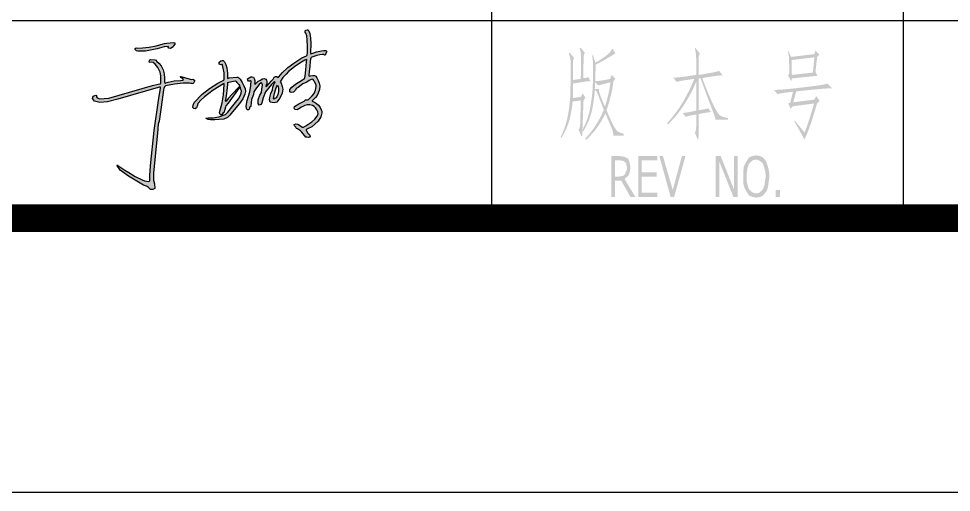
# Model space of a CAD drawing. Header units: millimetres. Extents: x 2630 to 3503, y 1668 to 1965.
# Drawn here: x 2952.71 to 2986.71, y 1668.29 to 1685.57 of the extents above; entities that cross this region are included whole.
import ezdxf

# ---------------------------------------------------------------- set-up
doc = ezdxf.new("R2010")
doc.units = ezdxf.units.MM

# ---------------------------------------------------------------- blocks, each defined once
blk = doc.blocks.new('yujiaqing')
h = blk.add_hatch(color=256)
h.paths.add_polyline_path([(534.9, 536.5), (542.5, 541.3), (546.3, 541.4), (549, 540.4), (551, 537.5), (552.6, 532.7), (552.8, 527.6), (552, 524.7), (553.5, 523.8), (555.5, 526.1), (560.3, 530.9), (564.8, 532.5), (571.4, 536.9), (575.6, 537.2), (579.1, 535.5), (580.9, 533.3), (581.5, 530.1), (581.3, 524), (580.3, 522), (579.5, 519.2), (580, 518), (581.3, 518.9), (593.3, 531.6), (597, 536), (599.5, 540.8), (602.5, 542.3), (606.1, 542), (609, 539.6), (611.2, 541.7), (618.9, 551), (633, 564.1), (647.2, 574.7), (666.9, 587.4), (678.4, 593), (679.4, 594), (679.7, 595.9), (680.4, 599.5), (680.5, 614.3), (680, 631.4), (679.2, 641), (676.6, 647.9), (675.1, 650.1), (675.1, 653.2), (676.2, 655.2), (679.4, 655.7), (682.4, 655.9), (684, 652.5), (686, 646.9), (688.2, 635.4), (688.7, 623.7), (688.2, 598.9), (689, 597.6), (695.7, 600.3), (702.7, 602.6), (714.6, 604.6), (720.5, 605.6), (725, 605.8), (726.9, 603.8), (727.7, 602.2), (725.5, 601), (725, 598.7), (724.2, 596.8), (723.9, 594.7), (722.1, 594.6), (719.8, 595.8), (716.9, 595.8), (710.9, 594.7), (703.3, 593.1), (695.9, 591.3), (691.1, 589.3), (689.7, 588.3), (688.4, 587), (688, 584.8), (687.1, 578.9), (685.9, 567.4), (684.7, 553.8), (684.1, 545.8), (683.9, 544.1), (685.3, 542.8), (688.1, 543.7), (693.3, 544.9), (697.3, 544.6), (700.8, 543.3), (703.1, 538.9), (706.6, 532.9), (709, 526.2), (710.3, 519.3), (709.5, 510.7), (706.7, 502), (703.7, 496.2), (699.6, 491.2), (693.6, 485.2), (691.6, 483), (691.6, 482.1), (693.4, 481.4), (697.2, 479.8), (702.6, 476.6), (707, 472.3), (711.3, 466.7), (713.9, 461.1), (715.7, 457.7), (715.6, 453.8), (713.1, 444.7), (706.4, 434), (698.7, 426.8), (690.7, 420.1), (680.9, 414.8), (678.7, 414), (677.9, 413.6), (676.9, 412.9), (677.1, 411.6), (677.8, 410), (681.6, 404.9), (686.2, 399.8), (686.7, 397.1), (685, 395), (682.8, 394.4), (679, 394.5), (676.6, 395), (673.5, 398.9), (666.5, 407.1), (663.2, 410.3), (655.9, 414.8), (653.7, 415.9), (652.2, 419.3), (648.7, 422.2), (648, 425.3), (652.4, 427.6), (657.4, 426.7), (663.5, 422.3), (667.3, 419.1), (670.5, 419.1), (676.6, 422.3), (691.4, 432), (698.7, 438.7), (703.7, 446), (706.6, 451.5), (705.3, 456.7), (703, 461.2), (699.9, 466.2), (697.1, 469.2), (692.3, 471.7), (686.1, 473.2), (679.8, 473.3), (673.7, 471.6), (665.6, 467.7), (659.1, 463.4), (655.6, 461.2), (649.4, 462.1), (648.3, 465.2), (648.8, 469.1), (659.6, 476.1), (672.6, 482.6), (675.6, 485.3), (680.8, 485.6), (682.7, 486.7), (691.7, 495.1), (696.7, 501.3), (699.9, 508.8), (701.2, 517.8), (701.4, 522.2), (697.8, 529.1), (695.8, 532.7), (694, 535), (691.9, 535.7), (689.5, 535.4), (684.4, 532.9), (678.8, 528.9), (668.9, 524.6), (657.6, 515.6), (653.2, 513), (651.6, 508.8), (646.1, 504), (640.6, 503.5), (637.7, 505.5), (637.4, 510.6), (642.4, 516.8), (651.7, 523.4), (668.4, 534.5), (673.2, 537.2), (674.9, 542.8), (676.7, 558.4), (678.3, 577.7), (679.1, 583.7), (674.1, 582.1), (662.2, 574.9), (648.7, 565.7), (634.2, 554.2), (628.5, 548.4), (620.9, 540.1), (614.8, 531.1), (614.4, 529.4), (616.3, 526.2), (619, 517.8), (620.7, 511.6), (618.6, 501.6), (613.2, 489.5), (606.4, 480.2), (599.9, 478.2), (590, 480.3), (588.2, 485.6), (588.8, 491.5), (591.7, 501.1), (595.1, 509.8), (596.3, 516.6), (599.8, 525), (601.9, 528), (600.5, 530.5), (593.2, 522.9), (585.5, 514.3), (578.1, 505.5), (572.4, 490.9), (569.2, 478.7), (567.6, 474.3), (563.4, 473), (560.3, 476.4), (560.6, 485.4), (564.7, 496.7), (568.6, 503.8), (569.8, 511.5), (570.9, 522), (569.5, 526.1), (568.2, 526.8), (562.8, 522.9), (556.4, 515.1), (550.4, 505.3), (549.1, 498.4), (544.7, 486.1), (543.5, 479), (542.6, 469.6), (539.7, 468), (539.4, 464.7), (537.6, 461.7), (533.7, 461.5), (532.5, 464.4), (531.5, 470.1), (533.6, 484.2), (540.2, 505.2), (542.9, 520.1), (543, 524.7), (543.6, 529.1), (543, 531.8), (541.5, 532), (539.9, 530.8), (537.3, 531.1), (535.5, 533.8)])
h.paths.add_polyline_path([(608, 521.4), (609.3, 517.6), (610.4, 513.3), (610.4, 506.1), (608.6, 498.8), (605.9, 493.3), (604.7, 490.7), (601.1, 488.5), (599.1, 487.5), (598.3, 488.2), (598.8, 493.5), (600, 500.9), (602.6, 510.1), (604.9, 517.5)], flags=16)
h = blk.add_hatch(color=256)
h.dxf.hatch_style = 1
h.paths.add_polyline_path([(157.6, 489), (162.9, 482), (176, 479.1), (194.8, 480.8), (219.9, 487.3), (317.8, 515.3), (321, 516.6), (323.1, 516.3), (323, 514), (318.8, 484.4), (307.6, 411.3), (299.1, 325.3), (297.3, 301.9), (297.2, 289.4), (296.3, 287.9), (293.8, 286.9), (289, 287.9), (284, 288.7), (278.8, 291.1), (261.5, 299.6), (246.4, 308.9), (236.7, 314.8), (224.1, 322.8), (219.8, 325.8), (218.4, 327.2), (217.3, 326.3), (218.2, 325), (220.2, 321.6), (222.6, 318.8), (225.5, 315), (231.3, 310.5), (245.7, 299.8), (282.2, 278.1), (289, 275.5), (294.4, 272.1), (299.1, 267.6), (304.3, 267.6), (309.4, 270.3), (309, 281.5), (306.4, 290.1), (306.4, 308.2), (315.6, 404.2), (317.8, 426.1), (319.7, 434.1), (325.1, 467.8), (330.5, 510.1), (331.1, 513.6), (333, 517), (335.4, 519.4), (357, 523.4), (378.2, 525.8), (394, 525.9), (397.3, 525.5), (399.9, 525.5), (402.7, 524.3), (405.6, 531), (406.2, 533.5), (402.1, 535.8), (398.9, 535.4), (373, 542.3), (371.6, 542.2), (372.5, 538.9), (374.1, 539), (377.6, 536.6), (379.1, 534.9), (376.9, 533.7), (372, 533), (356.1, 531.8), (341.9, 528.8), (336.5, 527.2), (334.4, 526.4), (333.5, 527.2), (332.8, 528.6), (333, 538.1), (332.5, 548.8), (329.5, 558.2), (325, 568), (319.2, 574.6), (314.5, 579), (311.7, 582.3), (309.6, 582.8), (299.5, 583.7), (297.1, 582.8), (295.6, 579.4), (296.5, 576.7), (300.4, 577), (305.4, 576.3), (310, 572.1), (316.8, 564.1), (322.1, 552.9), (323.9, 544.2), (324.1, 534), (324.3, 526.7), (323.3, 524.4), (317.9, 523.5), (303.9, 520.6), (197.9, 489.5), (186.6, 488.7), (175.7, 488.3), (169, 490.2), (168, 493.3), (167.5, 496.5), (166.1, 497.4), (160, 494.3)])
h.paths.add_polyline_path([(261.5, 610.7), (261.7, 608.4), (265.3, 604.4), (268.3, 603.9), (287.1, 604.1), (314.9, 609.7), (332.5, 614.2), (342.4, 615.5), (342.3, 613.4), (343.3, 611.5), (347.2, 610.7), (354.3, 614.2), (354.8, 616.7), (358.5, 621), (358, 624.1), (355.2, 624.8), (339, 623.3), (332.7, 622.4), (312.4, 616.7), (295.9, 613.7), (279.3, 612), (266.6, 611.2), (264.3, 611.9)])
h = blk.add_hatch(color=256)
h.paths.add_polyline_path([(402.1, 467), (404.5, 464.3), (407.3, 463.8), (410.8, 465.9), (413.2, 472.6), (414.4, 476.9), (421.9, 485.6), (430, 493.2), (451, 508.8), (476, 524.8), (478, 525), (478.4, 523.1), (476.1, 498.1), (472.8, 478.1), (466.5, 454.5), (467.1, 451.2), (470.3, 448.9), (472.3, 448.9), (474.2, 451.9), (476.2, 455.8), (476.9, 454.7), (478.2, 455.8), (478.5, 459.8), (479.8, 462.2), (481.1, 467.7), (482.3, 471.1), (487.8, 477.8), (514.7, 514.9), (516.8, 516.3), (517.5, 516), (517.8, 514.7), (518.9, 511), (520, 507.4), (519.6, 502), (517.8, 497.3), (512.6, 487.7), (505.7, 479), (486.9, 455.5), (481, 450), (465, 444.7), (451.4, 441.6), (439.4, 442.1), (433.6, 441.1), (434.3, 439.9), (439.4, 438), (444.9, 436.8), (455.4, 436.8), (465.8, 438), (477.1, 438.7), (486.2, 442.4), (491.8, 448.7), (498.1, 456.7), (515.1, 476.8), (523.3, 488.2), (528.2, 499.4), (529.5, 506), (529.1, 512.2), (526.1, 519.3), (522.1, 527.9), (516.6, 536.3), (513.7, 539.1), (511.1, 540.5), (509.1, 540.8), (490.3, 538.8), (486.9, 537.9), (486.3, 538.9), (486.4, 541.6), (485.9, 550.3), (484.3, 563.8), (482.4, 571.9), (479.2, 577.7), (475.2, 580.9), (473.2, 581.1), (470.3, 580.6), (466.1, 577.4), (465.7, 575.2), (466, 572.3), (468.5, 571.3), (470.8, 570.9), (472.4, 572.5), (473.9, 571.1), (475.9, 562.3), (477.7, 551.1), (478.3, 536.1), (477.5, 533.8), (475.9, 533), (462.5, 526.1), (442.2, 513), (424.7, 499.1), (404.9, 479), (402.7, 472.6)])
h.paths.add_polyline_path([(481.4, 482.1), (482.2, 481.6), (483.6, 482.9), (488, 489), (497.2, 499.8), (513.4, 516.8), (515, 518.8), (515.2, 520.4), (513.5, 523.1), (509, 527.6), (507.1, 530.3), (505.4, 531.8), (501, 531), (489.2, 528.9), (487.3, 527.6), (486.7, 523.1), (485.4, 508.5), (483.8, 495.3), (482.1, 486.3)], flags=16)
for points in [[(534.9, 536.5), (542.5, 541.3), (546.3, 541.4), (549, 540.4), (551, 537.5), (552.6, 532.7), (552.8, 527.6), (552, 524.7), (553.5, 523.8), (555.5, 526.1), (560.3, 530.9), (564.8, 532.5), (571.4, 536.9), (575.6, 537.2), (579.1, 535.5), (580.9, 533.3), (581.5, 530.1), (581.3, 524), (580.3, 522), (579.5, 519.2), (580, 518), (581.3, 518.9), (593.3, 531.6), (597, 536), (599.5, 540.8), (602.5, 542.3), (606.1, 542), (609, 539.6), (611.2, 541.7), (618.9, 551), (633, 564.1), (647.2, 574.7), (666.9, 587.4), (678.4, 593), (679.4, 594), (679.7, 595.9), (680.4, 599.5), (680.5, 614.3), (680, 631.4), (679.2, 641), (676.6, 647.9), (675.1, 650.1), (675.1, 653.2), (676.2, 655.2), (679.4, 655.7), (682.4, 655.9), (684, 652.5), (686, 646.9), (688.2, 635.4), (688.7, 623.7), (688.2, 598.9), (689, 597.6), (695.7, 600.3), (702.7, 602.6), (714.6, 604.6), (720.5, 605.6), (725, 605.8), (726.9, 603.8), (727.7, 602.2), (725.5, 601), (725, 598.7), (724.2, 596.8), (723.9, 594.7), (722.1, 594.6), (719.8, 595.8), (716.9, 595.8), (710.9, 594.7), (703.3, 593.1), (695.9, 591.3), (691.1, 589.3), (689.7, 588.3), (688.4, 587), (688, 584.8), (687.1, 578.9), (685.9, 567.4), (684.7, 553.8), (684.1, 545.8), (683.9, 544.1), (685.3, 542.8), (688.1, 543.7), (693.3, 544.9), (697.3, 544.6), (700.8, 543.3), (703.1, 538.9), (706.6, 532.9), (709, 526.2), (710.3, 519.3), (709.5, 510.7), (706.7, 502), (703.7, 496.2), (699.6, 491.2), (693.6, 485.2), (691.6, 483), (691.6, 482.1), (693.4, 481.4), (697.2, 479.8), (702.6, 476.6), (707, 472.3), (711.3, 466.7), (713.9, 461.1), (715.7, 457.7), (715.6, 453.8), (713.1, 444.7), (706.4, 434), (698.7, 426.8), (690.7, 420.1), (680.9, 414.8), (678.7, 414), (677.9, 413.6), (676.9, 412.9), (677.1, 411.6), (677.8, 410), (681.6, 404.9), (686.2, 399.8), (686.7, 397.1), (685, 395), (682.8, 394.4), (679, 394.5), (676.6, 395), (673.5, 398.9), (666.5, 407.1), (663.2, 410.3), (655.9, 414.8), (653.7, 415.9), (652.2, 419.3), (648.7, 422.2), (648, 425.3), (652.4, 427.6), (657.4, 426.7), (663.5, 422.3), (667.3, 419.1), (670.5, 419.1), (676.6, 422.3), (691.4, 432), (698.7, 438.7), (703.7, 446), (706.6, 451.5), (705.3, 456.7), (703, 461.2), (699.9, 466.2), (697.1, 469.2), (692.3, 471.7), (686.1, 473.2), (679.8, 473.3), (673.7, 471.6), (665.6, 467.7), (659.1, 463.4), (655.6, 461.2), (649.4, 462.1), (648.3, 465.2), (648.8, 469.1), (659.6, 476.1), (672.6, 482.6), (675.6, 485.3), (680.8, 485.6), (682.7, 486.7), (691.7, 495.1), (696.7, 501.3), (699.9, 508.8), (701.2, 517.8), (701.4, 522.2), (697.8, 529.1), (695.8, 532.7), (694, 535), (691.9, 535.7), (689.5, 535.4), (684.4, 532.9), (678.8, 528.9), (668.9, 524.6), (657.6, 515.6), (653.2, 513), (651.6, 508.8), (646.1, 504), (640.6, 503.5), (637.7, 505.5), (637.4, 510.6), (642.4, 516.8), (651.7, 523.4), (668.4, 534.5), (673.2, 537.2), (674.9, 542.8), (676.7, 558.4), (678.3, 577.7), (679.1, 583.7), (674.1, 582.1), (662.2, 574.9), (648.7, 565.7), (634.2, 554.2), (628.5, 548.4), (620.9, 540.1), (614.8, 531.1), (614.4, 529.4), (616.3, 526.2), (619, 517.8), (620.7, 511.6), (618.6, 501.6), (613.2, 489.5), (606.4, 480.2), (599.9, 478.2), (590, 480.3), (588.2, 485.6), (588.8, 491.5), (591.7, 501.1), (595.1, 509.8), (596.3, 516.6), (599.8, 525), (601.9, 528), (600.5, 530.5), (593.2, 522.9), (585.5, 514.3), (578.1, 505.5), (572.4, 490.9), (569.2, 478.7), (567.6, 474.3), (563.4, 473), (560.3, 476.4), (560.6, 485.4), (564.7, 496.7), (568.6, 503.8), (569.8, 511.5), (570.9, 522), (569.5, 526.1), (568.2, 526.8), (562.8, 522.9), (556.4, 515.1), (550.4, 505.3), (549.1, 498.4), (544.7, 486.1), (543.5, 479), (542.6, 469.6), (539.7, 468), (539.4, 464.7), (537.6, 461.7), (533.7, 461.5), (532.5, 464.4), (531.5, 470.1), (533.6, 484.2), (540.2, 505.2), (542.9, 520.1), (543, 524.7), (543.6, 529.1), (543, 531.8), (541.5, 532), (539.9, 530.8), (537.3, 531.1), (535.5, 533.8), (534.9, 536.5)], [(264.3, 611.9), (266.6, 611.2), (279.3, 612), (295.9, 613.7), (312.4, 616.7), (332.7, 622.4), (339, 623.3), (355.2, 624.8), (358, 624.1), (358.5, 621), (354.8, 616.7), (354.3, 614.2), (347.2, 610.7), (343.3, 611.5), (342.3, 613.4), (342.4, 615.5), (332.5, 614.2), (314.9, 609.7), (287.1, 604.1), (268.3, 603.9), (265.3, 604.4), (261.7, 608.4), (261.5, 610.7), (264.3, 611.9)], [(299.5, 583.7), (309.6, 582.8), (311.7, 582.3), (314.5, 579), (319.2, 574.6), (325, 568), (329.5, 558.2), (332.5, 548.8), (333, 538.1), (332.8, 528.6), (333.5, 527.2), (334.4, 526.4), (336.5, 527.2), (341.9, 528.8), (356.1, 531.8), (372, 533), (376.9, 533.7), (379.1, 534.9), (377.6, 536.6), (374.1, 539), (372.5, 538.9), (371.6, 542.2), (373, 542.3), (398.9, 535.4), (402.1, 535.8), (406.2, 533.5), (405.6, 531), (402.7, 524.3), (399.9, 525.5), (397.3, 525.5), (394, 525.9), (378.2, 525.8), (357, 523.4), (335.4, 519.4), (333, 517), (331.1, 513.6), (330.5, 510.1), (325.1, 467.8), (319.7, 434.1), (317.8, 426.1), (315.6, 404.2), (306.4, 308.2), (306.4, 290.1), (309, 281.5), (309.4, 270.3), (304.3, 267.6), (299.1, 267.6), (294.4, 272.1), (289, 275.5), (282.2, 278.1), (245.7, 299.8), (231.3, 310.5), (225.5, 315), (222.6, 318.8), (220.2, 321.6), (218.2, 325), (217.3, 326.3), (218.4, 327.2), (219.8, 325.8), (224.1, 322.8), (236.7, 314.8), (246.4, 308.9), (261.5, 299.6), (278.8, 291.1), (284, 288.7), (289, 287.9), (293.8, 286.9), (296.3, 287.9), (297.2, 289.4), (297.3, 301.9), (299.1, 325.3), (307.6, 411.3), (318.8, 484.4), (323, 514), (323.1, 516.3), (321, 516.6), (317.8, 515.3), (219.9, 487.3), (194.8, 480.8), (176, 479.1), (162.9, 482), (157.6, 489), (160, 494.3), (166.1, 497.4), (167.5, 496.5), (168, 493.3), (169, 490.2), (175.7, 488.3), (186.6, 488.7), (197.9, 489.5), (303.9, 520.6), (317.9, 523.5), (323.3, 524.4), (324.3, 526.7), (324.1, 534), (323.9, 544.2), (322.1, 552.9), (316.8, 564.1), (310, 572.1), (305.4, 576.3), (300.4, 577), (296.5, 576.7), (295.6, 579.4), (297.1, 582.8), (299.5, 583.7)], [(475.2, 580.9), (479.2, 577.7), (482.4, 571.9), (484.3, 563.8), (485.9, 550.3), (486.4, 541.6), (486.3, 538.9), (486.9, 537.9), (490.3, 538.8), (509.1, 540.8), (511.1, 540.5), (513.7, 539.1), (516.6, 536.3), (522.1, 527.9), (526.1, 519.3), (529.1, 512.2), (529.5, 506), (528.2, 499.4), (523.3, 488.2), (515.1, 476.8), (498.1, 456.7), (491.8, 448.7), (486.2, 442.4), (477.1, 438.7), (465.8, 438), (455.4, 436.8), (444.9, 436.8), (439.4, 438), (434.3, 439.9), (433.6, 441.1), (439.4, 442.1), (451.4, 441.6), (465, 444.7), (481, 450), (486.9, 455.5), (505.7, 479), (512.6, 487.7), (517.8, 497.3), (519.6, 502), (520, 507.4), (518.9, 511), (517.8, 514.7), (517.5, 516), (516.8, 516.3), (514.7, 514.9), (487.8, 477.8), (482.3, 471.1), (481.1, 467.7), (479.8, 462.2), (478.5, 459.8), (478.2, 455.8), (476.9, 454.7), (476.2, 455.8), (474.2, 451.9), (472.3, 448.9), (470.3, 448.9), (467.1, 451.2), (466.5, 454.5), (472.8, 478.1), (476.1, 498.1), (478.4, 523.1), (478, 525), (476, 524.8), (451, 508.8), (430, 493.2), (421.9, 485.6), (414.4, 476.9), (413.2, 472.6), (410.8, 465.9), (407.3, 463.8), (404.5, 464.3), (402.1, 467), (402.7, 472.6), (404.9, 479), (424.7, 499.1), (442.2, 513), (462.5, 526.1), (475.9, 533), (477.5, 533.8), (478.3, 536.1), (477.7, 551.1), (475.9, 562.3), (473.9, 571.1), (472.4, 572.5), (470.8, 570.9), (468.5, 571.3), (466, 572.3), (465.7, 575.2), (466.1, 577.4), (470.3, 580.6), (473.2, 581.1), (475.2, 580.9)], [(489.2, 528.9), (501, 531), (505.4, 531.8), (507.1, 530.3), (509, 527.6), (513.5, 523.1), (515.2, 520.4), (515, 518.8), (513.4, 516.8), (497.2, 499.8), (488, 489), (483.6, 482.9), (482.2, 481.6), (481.4, 482.1), (482.1, 486.3), (483.8, 495.3), (485.4, 508.5), (486.7, 523.1), (487.3, 527.6), (489.2, 528.9)], [(608, 521.4), (609.3, 517.6), (610.4, 513.3), (610.4, 506.1), (608.6, 498.8), (605.9, 493.3), (604.7, 490.7), (601.1, 488.5), (599.1, 487.5), (598.3, 488.2), (598.8, 493.5), (600, 500.9), (602.6, 510.1), (604.9, 517.5), (608, 521.4)]]:
    blk.add_lwpolyline(points)
blk = doc.blocks.new('tk')
h = blk.add_hatch(color=256)
h.paths.add_polyline_path([(343.373, -282.025), (343.434, -282.017), (343.487, -282.01), (343.532, -282.006), (343.57, -282.003), (343.6, -282.002), (342.97, -281.959), (342.97, -281.417), (342.969, -281.38), (342.971, -281.263), (342.985, -281.19), (343.01, -281.16), (342.84, -280.959), (342.81, -281.002), (342.834, -281.058), (342.86, -281.14), (342.875, -281.226), (342.88, -281.316), (342.88, -281.66), (342.88, -281.666), (342.88, -281.709), (342.879, -281.765), (342.879, -281.833), (342.878, -281.913), (342.877, -282.006), (342.876, -282.111), (342.874, -282.229), (342.872, -282.359), (342.87, -282.502), (342.868, -282.541), (342.86, -282.64), (342.96, -282.617), (342.962, -282.555), (342.965, -282.469), (342.967, -282.381), (342.969, -282.288), (342.969, -282.19), (342.97, -282.088), (343.055, -282.074), (343.146, -282.059), (343.229, -282.045), (343.305, -282.034)])
h.paths.add_polyline_path([(343.521, -281.847), (343.5, -281.864), (343.44, -281.878), (343.34, -281.888), (343.25, -281.917), (342.97, -281.959), (343.6, -282.002)], flags=17)
h.paths.add_polyline_path([(343.35, -281.302), (343.349, -281.175), (343.357, -281.078), (343.374, -281.01), (343.4, -280.974), (343.24, -280.774), (343.21, -280.816), (343.221, -280.844), (343.241, -280.918), (343.255, -281.002), (343.261, -281.098), (343.26, -281.203), (343.25, -281.917), (343.34, -281.888)])
h.paths.add_polyline_path([(343.42, -282.602), (343.32, -282.445), (343.25, -282.574), (342.96, -282.617), (342.86, -282.64), (342.851, -282.735), (342.842, -282.829), (342.831, -282.921), (342.819, -283.01), (342.806, -283.097), (342.792, -283.182), (342.776, -283.265), (342.76, -283.345), (342.748, -283.401), (342.726, -283.486), (342.703, -283.569), (342.677, -283.651), (342.648, -283.733), (342.618, -283.812), (342.584, -283.891), (342.548, -283.969), (342.51, -284.045), (342.54, -284.074), (342.553, -284.052), (342.598, -283.976), (342.64, -283.898), (342.679, -283.821), (342.716, -283.745), (342.748, -283.667), (342.779, -283.59), (342.805, -283.514), (342.829, -283.436), (342.85, -283.359), (342.87, -283.268), (342.889, -283.17), (342.907, -283.077), (342.922, -282.987), (342.934, -282.903), (342.943, -282.822), (342.95, -282.745), (343.25, -282.703), (343.35, -282.703)])
h.paths.add_polyline_path([(343.35, -282.703), (343.25, -282.703), (343.23, -283.517), (343.23, -283.537), (343.222, -283.648), (343.202, -283.723), (343.17, -283.76), (343.27, -284.002), (343.282, -284.02), (343.297, -284.006), (343.306, -283.933), (343.31, -283.802), (343.359, -283.799), (343.31, -283.773)], flags=17)
h.paths.add_polyline_path([(344.426, -281.042), (344.474, -281.011), (344.509, -280.988), (344.399, -280.802), (344.379, -280.845), (344.363, -280.881), (344.325, -280.931), (344.267, -280.99), (344.189, -281.06), (344.187, -281.062), (344.135, -281.102), (344.08, -281.141), (344.024, -281.181), (343.966, -281.219), (343.906, -281.257), (343.844, -281.294), (343.78, -281.331), (343.898, -281.346), (343.96, -281.312), (344.02, -281.278), (344.08, -281.246), (344.137, -281.212), (344.194, -281.178), (344.249, -281.145), (344.285, -281.125), (344.362, -281.08)])
h.paths.add_polyline_path([(343.79, -281.402), (343.835, -281.379), (343.898, -281.346), (343.78, -281.331), (343.7, -281.06), (343.66, -281.074), (343.665, -281.094), (343.678, -281.155), (343.687, -281.233), (343.694, -281.326), (343.698, -281.435), (343.7, -281.56), (343.7, -281.57), (343.699, -281.658), (343.698, -281.748), (343.697, -281.838), (343.695, -281.929), (343.692, -282.021), (343.78, -282.002)])
h.paths.add_polyline_path([(344.509, -281.917), (344.379, -281.773), (344.319, -281.917), (344.286, -281.924), (344.216, -281.94), (344.149, -281.954), (344.083, -281.966), (344.019, -281.976), (343.957, -281.985), (343.896, -281.992), (343.837, -281.998), (343.78, -282.002), (343.692, -282.021), (344.329, -282.045), (344.327, -282.063), (344.316, -282.148), (344.303, -282.233), (344.288, -282.318), (344.271, -282.404), (344.252, -282.49), (344.231, -282.577), (344.209, -282.665), (344.184, -282.753), (344.158, -282.841), (344.13, -282.931), (344.049, -282.941), (344.09, -283.045), (344.062, -283.11), (344.028, -283.185), (343.993, -283.257), (343.957, -283.329), (343.919, -283.4), (343.88, -283.469), (343.839, -283.538), (343.797, -283.605), (343.754, -283.671), (343.709, -283.736), (343.663, -283.8), (343.615, -283.863), (343.566, -283.924), (343.515, -283.985), (343.463, -284.044), (343.41, -284.102), (343.439, -284.145), (343.469, -284.118), (343.523, -284.067), (343.576, -284.014), (343.628, -283.959), (343.678, -283.903), (343.727, -283.845), (343.775, -283.785), (343.821, -283.724), (343.867, -283.661), (343.911, -283.596), (343.954, -283.53), (343.995, -283.462), (344.036, -283.392), (344.075, -283.321), (344.112, -283.248), (344.149, -283.174), (344.235, -283.169), (344.189, -283.059), (344.197, -283.037), (344.227, -282.946), (344.255, -282.856), (344.281, -282.768), (344.306, -282.68), (344.328, -282.592), (344.349, -282.506), (344.369, -282.42), (344.386, -282.335), (344.402, -282.251), (344.416, -282.167), (344.429, -282.085), (344.439, -282.002)])
h.paths.add_polyline_path([(344.142, -282.09), (344.229, -282.069), (344.329, -282.045), (343.77, -282.045), (343.889, -282.16), (343.915, -282.15), (343.953, -282.139), (344.004, -282.125), (344.067, -282.108)], flags=16)
h.paths.add_polyline_path([(343.77, -282.045), (344.329, -282.045), (343.692, -282.021), (343.688, -282.114), (343.684, -282.208), (343.68, -282.302), (343.782, -282.337), (343.822, -282.376), (343.869, -282.474), (343.871, -282.479), (343.894, -282.537), (343.918, -282.602), (343.946, -282.675), (343.977, -282.755), (344.012, -282.844), (344.049, -282.941), (344.13, -282.931), (344.119, -282.909), (344.08, -282.82), (344.045, -282.736), (344.012, -282.657), (343.984, -282.585), (343.959, -282.517), (343.933, -282.441), (343.911, -282.353), (343.909, -282.288), (343.76, -282.288), (343.764, -282.23), (343.768, -282.14)], flags=17)
h.paths.add_polyline_path([(343.752, -282.439), (343.76, -282.345), (343.782, -282.337), (343.68, -282.302), (343.674, -282.372), (343.665, -282.463), (343.655, -282.553), (343.645, -282.643), (343.633, -282.733), (343.618, -282.822), (343.603, -282.911), (343.587, -283), (343.57, -283.088), (343.557, -283.141), (343.533, -283.228), (343.508, -283.313), (343.48, -283.396), (343.451, -283.476), (343.419, -283.554), (343.384, -283.63), (343.349, -283.702), (343.31, -283.773), (343.359, -283.799), (343.403, -283.723), (343.444, -283.647), (343.482, -283.569), (343.517, -283.493), (343.55, -283.415), (343.579, -283.338), (343.605, -283.259), (343.629, -283.181), (343.65, -283.102), (343.658, -283.063), (343.675, -282.977), (343.692, -282.891), (343.707, -282.803), (343.72, -282.713), (343.732, -282.623), (343.743, -282.532)])
h.paths.add_polyline_path([(344.235, -283.169), (344.149, -283.174), (344.161, -283.203), (344.203, -283.306), (344.241, -283.401), (344.277, -283.487), (344.31, -283.564), (344.339, -283.634), (344.366, -283.694), (344.389, -283.745), (344.424, -283.852), (344.438, -283.935), (344.429, -283.988), (344.819, -283.988), (344.819, -283.916), (344.758, -283.904), (344.689, -283.883), (344.632, -283.859), (344.589, -283.831), (344.575, -283.818), (344.531, -283.768), (344.486, -283.701), (344.439, -283.617), (344.434, -283.607), (344.409, -283.56), (344.381, -283.503), (344.35, -283.435), (344.315, -283.356), (344.276, -283.268)])
h.paths.add_polyline_path([(343.359, -283.799), (343.31, -283.802), (343.34, -283.831)], flags=16)
h.paths.add_polyline_path([(347.925, -281.846), (348.005, -281.834), (348.079, -281.824), (348.146, -281.814), (348.208, -281.806), (348.263, -281.8), (348.313, -281.795), (348.357, -281.791), (348.395, -281.788), (348.427, -281.788), (348.287, -281.617), (348.282, -281.625), (348.268, -281.633), (348.243, -281.643), (348.207, -281.653), (348.161, -281.665), (348.105, -281.678), (348.038, -281.691), (347.961, -281.706), (347.873, -281.721), (347.775, -281.738), (347.667, -281.756), (347.547, -281.773), (347.443, -281.776), (347.349, -281.791), (347.26, -281.803), (347.177, -281.816), (347.097, -281.827), (347.024, -281.836), (346.956, -281.846), (346.892, -281.853), (346.833, -281.859), (346.78, -281.864), (346.732, -281.869), (346.689, -281.871), (346.651, -281.873), (346.618, -281.874), (346.747, -282.031), (346.762, -282.024), (346.788, -282.017), (346.824, -282.008), (346.872, -281.999), (346.93, -281.987), (346.999, -281.976), (347.08, -281.962), (347.172, -281.949), (347.274, -281.933), (347.387, -281.917), (347.547, -281.902), (347.617, -281.902), (347.677, -281.888), (347.749, -281.876), (347.84, -281.861)])
h.paths.add_polyline_path([(347.547, -281.259), (347.546, -281.195), (347.551, -281.088), (347.569, -281.024), (347.597, -281.002), (347.427, -280.788), (347.407, -280.831), (347.415, -280.852), (347.433, -280.919), (347.447, -281.002), (347.455, -281.101), (347.457, -281.217), (347.457, -281.775), (347.547, -281.773)])
h.paths.add_polyline_path([(347.547, -281.902), (347.387, -281.917), (347.363, -281.977), (347.457, -282.031), (347.457, -283.074), (347.547, -283.059)])
h.paths.add_polyline_path([(347.457, -282.031), (347.363, -281.977), (347.329, -282.057), (347.295, -282.136), (347.259, -282.215), (347.223, -282.291), (347.187, -282.367), (347.149, -282.441), (347.111, -282.515), (347.071, -282.587), (347.032, -282.658), (346.991, -282.728), (346.951, -282.797), (346.908, -282.864), (346.865, -282.931), (346.823, -282.996), (346.778, -283.06), (346.733, -283.123), (346.687, -283.185), (346.641, -283.245), (346.594, -283.305), (346.546, -283.363), (346.497, -283.42), (346.448, -283.476), (346.398, -283.531), (346.418, -283.588), (346.461, -283.547), (346.511, -283.496), (346.561, -283.446), (346.61, -283.393), (346.658, -283.338), (346.706, -283.283), (346.753, -283.225), (346.8, -283.167), (346.845, -283.107), (346.89, -283.045), (346.936, -282.982), (346.979, -282.918), (347.023, -282.852), (347.065, -282.785), (347.107, -282.715), (347.149, -282.645), (347.189, -282.574), (347.23, -282.501), (347.269, -282.426), (347.308, -282.35), (347.346, -282.272), (347.384, -282.193), (347.42, -282.112)])
h.paths.add_polyline_path([(347.92, -283.137), (347.963, -283.132), (347.997, -283.131), (347.897, -282.988), (347.89, -282.994), (347.861, -283.005), (347.812, -283.017), (347.744, -283.03), (347.656, -283.044), (347.547, -283.059), (347.457, -283.074), (347.379, -283.092), (347.295, -283.11), (347.219, -283.125), (347.152, -283.137), (347.091, -283.147), (347.039, -283.154), (346.994, -283.158), (346.958, -283.16), (347.077, -283.302), (347.078, -283.302), (347.099, -283.292), (347.138, -283.28), (347.193, -283.266), (347.265, -283.251), (347.353, -283.235), (347.457, -283.217), (347.547, -283.203), (347.554, -283.201), (347.646, -283.182), (347.73, -283.167), (347.803, -283.154), (347.867, -283.144)])
h.paths.add_polyline_path([(347.547, -283.203), (347.457, -283.217), (347.457, -283.574), (347.458, -283.653), (347.452, -283.755), (347.435, -283.828), (347.407, -283.873), (347.517, -284.145), (347.523, -284.144), (347.537, -284.106), (347.544, -284.016), (347.547, -283.873)])
h.paths.add_polyline_path([(348.183, -283.062), (348.141, -282.985), (348.096, -282.894), (348.047, -282.788), (348.036, -282.765), (348.009, -282.707), (347.981, -282.644), (347.951, -282.577), (347.92, -282.505), (347.889, -282.429), (347.857, -282.35), (347.822, -282.266), (347.788, -282.178), (347.752, -282.085), (347.715, -281.989), (347.677, -281.888), (347.617, -281.902), (347.639, -281.962), (347.674, -282.06), (347.709, -282.154), (347.743, -282.246), (347.776, -282.335), (347.807, -282.421), (347.838, -282.504), (347.868, -282.584), (347.897, -282.661), (347.925, -282.735), (347.952, -282.806), (347.978, -282.874), (348.003, -282.94), (348.027, -283.002), (348.029, -283.009), (348.081, -283.146), (348.121, -283.254), (348.146, -283.333), (348.158, -283.382), (348.156, -283.402), (348.616, -283.402), (348.616, -283.345), (348.553, -283.334), (348.473, -283.315), (348.406, -283.292), (348.35, -283.265), (348.307, -283.235), (348.277, -283.203), (348.253, -283.173), (348.22, -283.125)])
h.paths.add_polyline_path([(351.944, -281.031), (351.814, -280.888), (351.754, -281.017), (350.915, -281.117), (351.864, -281.131)])
h.paths.add_polyline_path([(351.764, -281.131), (351.864, -281.131), (350.915, -281.117), (350.825, -280.902), (350.805, -280.917), (350.822, -281.012), (350.835, -281.105), (350.842, -281.192), (350.845, -281.273), (350.845, -281.326), (350.847, -281.416), (350.85, -281.508), (350.855, -281.603), (350.853, -281.665), (350.837, -281.751), (350.805, -281.788), (350.944, -281.773), (350.934, -281.231)])
h.paths.add_polyline_path([(351.884, -281.802), (351.804, -281.674), (351.864, -281.131), (351.764, -281.131), (351.714, -281.688), (350.944, -281.773), (350.805, -281.788), (350.905, -281.974), (350.91, -281.981), (350.941, -281.989), (350.944, -281.902)])
h.paths.add_polyline_path([(352.244, -282.088), (352.226, -282.096), (352.204, -282.103), (352.174, -282.111), (352.136, -282.119), (352.091, -282.127), (352.037, -282.137), (351.977, -282.147), (351.908, -282.157), (351.831, -282.168), (351.748, -282.18), (351.656, -282.191), (351.557, -282.204), (351.449, -282.217), (351.334, -282.231), (351.293, -282.236), (351.194, -282.247), (351.1, -282.258), (351.01, -282.268), (350.925, -282.276), (350.845, -282.284), (350.771, -282.291), (350.7, -282.298), (350.635, -282.303), (350.574, -282.308), (350.518, -282.312), (350.467, -282.315), (350.422, -282.317), (350.38, -282.318), (350.344, -282.318), (351.606, -282.322), (351.688, -282.313), (351.766, -282.306), (351.839, -282.299), (351.909, -282.293), (351.974, -282.287), (352.035, -282.282), (352.092, -282.277), (352.145, -282.273), (352.195, -282.269), (352.24, -282.266), (352.281, -282.264), (352.318, -282.262), (352.351, -282.261), (352.379, -282.26), (352.404, -282.259)])
h.paths.add_polyline_path([(351.238, -282.359), (351.336, -282.349), (351.43, -282.34), (351.52, -282.331), (351.606, -282.322), (350.344, -282.318), (350.312, -282.318), (350.285, -282.316), (350.425, -282.474), (350.437, -282.468), (350.462, -282.461), (350.5, -282.453), (350.55, -282.444), (350.612, -282.434), (350.686, -282.424), (350.774, -282.412), (350.873, -282.401), (350.985, -282.388), (351.105, -282.374), (351.136, -282.371)])
h.paths.add_polyline_path([(351.105, -282.374), (350.985, -282.388), (350.885, -282.788), (350.995, -282.773)])
h.paths.add_polyline_path([(351.954, -282.717), (351.834, -282.545), (351.764, -282.674), (350.995, -282.773), (350.885, -282.788), (350.815, -282.816), (351.754, -282.816), (351.724, -282.92), (351.687, -283.044), (351.653, -283.16), (351.62, -283.267), (351.588, -283.366), (351.559, -283.458), (351.531, -283.542), (351.505, -283.617), (351.482, -283.685), (351.459, -283.744), (351.439, -283.795), (351.421, -283.838), (351.404, -283.873), (351.266, -283.878), (351.303, -283.946), (351.336, -284.011), (351.366, -284.072), (351.394, -284.131), (351.399, -284.124), (351.419, -284.088), (351.441, -284.046), (351.464, -283.998), (351.487, -283.944), (351.512, -283.883), (351.539, -283.817), (351.566, -283.744), (351.595, -283.665), (351.625, -283.581), (351.655, -283.49), (351.688, -283.393), (351.721, -283.29), (351.755, -283.18), (351.79, -283.065), (351.826, -282.944), (351.864, -282.816)])
h.paths.add_polyline_path([(351.754, -282.816), (350.815, -282.816), (350.895, -283.002), (350.985, -282.916)], flags=17)
h.paths.add_polyline_path([(351.055, -283.445), (351.035, -283.474), (351.04, -283.484), (351.092, -283.569), (351.14, -283.652), (351.185, -283.73), (351.227, -283.805), (351.266, -283.878), (351.404, -283.873)], flags=17)
h = blk.add_hatch(color=256)
h.paths.add_polyline_path([(344.931, -284.81), (344.829, -284.759), (344.674, -284.733), (344.366, -284.733), (344.366, -286.225), (344.494, -286.225), (344.494, -285.633), (344.726, -285.633), (344.854, -285.582), (344.854, -285.556), (344.494, -285.479), (344.494, -284.888), (344.674, -284.888), (344.983, -284.836)])
h.paths.add_polyline_path([(344.983, -284.836), (344.674, -284.888), (344.803, -284.913), (344.906, -284.99), (344.931, -285.145), (344.931, -285.222), (344.854, -285.402), (344.803, -285.453), (344.649, -285.479), (344.494, -285.479), (344.854, -285.556), (344.983, -285.453), (345.034, -285.325), (345.06, -285.145), (345.034, -284.99)])
h.paths.add_polyline_path([(344.854, -285.582), (344.726, -285.633), (345.06, -286.225), (345.24, -286.225)])
h.paths.add_polyline_path([(346.037, -284.733), (345.343, -284.733), (345.343, -286.225), (346.037, -286.225), (346.037, -286.07), (345.471, -286.07), (345.471, -285.479), (346.011, -285.479), (346.011, -285.325), (345.471, -285.325), (345.471, -284.888), (346.037, -284.888)])
h.paths.add_polyline_path([(346.243, -284.733), (346.114, -284.733), (346.526, -286.225), (346.603, -285.968)])
h.paths.add_polyline_path([(347.066, -284.733), (346.937, -284.733), (346.603, -285.968), (346.526, -286.225), (346.654, -286.225)])
h.paths.add_polyline_path([(348.351, -284.733), (348.171, -284.733), (348.171, -286.225), (348.3, -286.225), (348.3, -284.939)])
h.paths.add_polyline_path([(348.351, -284.733), (348.3, -284.939), (348.814, -286.225), (348.84, -285.968)])
h.paths.add_polyline_path([(348.968, -284.733), (348.84, -284.733), (348.84, -285.968), (348.814, -286.225), (348.968, -286.225)])
h.paths.add_polyline_path([(349.791, -284.733), (349.637, -284.708), (349.508, -284.733), (349.38, -284.785), (349.303, -284.913), (349.277, -284.939), (349.2, -285.093), (349.174, -285.273), (349.174, -285.479), (349.174, -285.53), (349.174, -285.736), (349.226, -285.916), (349.303, -286.045), (349.38, -286.173), (349.637, -286.096), (349.611, -286.096), (349.483, -286.045), (349.38, -285.942), (349.354, -285.865), (349.303, -285.685), (349.303, -285.479), (349.303, -285.35), (349.328, -285.17), (349.38, -285.016), (349.406, -284.99), (349.508, -284.888), (349.637, -284.862), (349.894, -284.785)])
h.paths.add_polyline_path([(349.997, -284.913), (349.894, -284.785), (349.637, -284.862), (349.663, -284.862), (349.791, -284.913), (349.894, -285.016), (349.92, -285.093), (349.971, -285.273), (349.997, -285.479), (349.971, -285.608), (349.946, -285.788), (349.894, -285.942), (349.868, -285.968), (349.766, -286.07), (349.637, -286.096), (349.38, -286.173), (349.508, -286.225), (349.637, -286.25), (349.791, -286.225), (349.894, -286.173), (349.997, -286.045), (350.023, -286.019), (350.074, -285.865), (350.1, -285.685), (350.126, -285.479), (350.126, -285.428), (350.1, -285.222), (350.048, -285.042)])
h.paths.add_polyline_path([(350.511, -285.968), (350.357, -285.968), (350.357, -286.225), (350.511, -286.225)])
for p, q in [((340, -265.8), (340, -287)), ((355, -265.8), (355, -287)), ((410, -279.8), (125, -279.8))]:
    blk.add_line(p, q)
at = {"color": 7, "true_color": 0xffffff, "flags": 128}
blk.add_lwpolyline([(420, -297), (0, -297), (0, 0), (420, 0)], close=True, dxfattribs=at)
at = {"const_width": 1, "flags": 128}
blk.add_lwpolyline([(410, -10), (25, -10), (25, -287), (410, -287)], close=True, dxfattribs=at)
at = {"xscale": 0.015, "yscale": 0.015, "zscale": 0.015}
blk.add_blockref('yujiaqing', (323.079, -289.967), dxfattribs=at)

msp = doc.modelspace()

# ---------------------------------------------------------------- block references
msp.add_blockref('tk', (2629.951, 1965.291))

doc.saveas('drawing.dxf')
